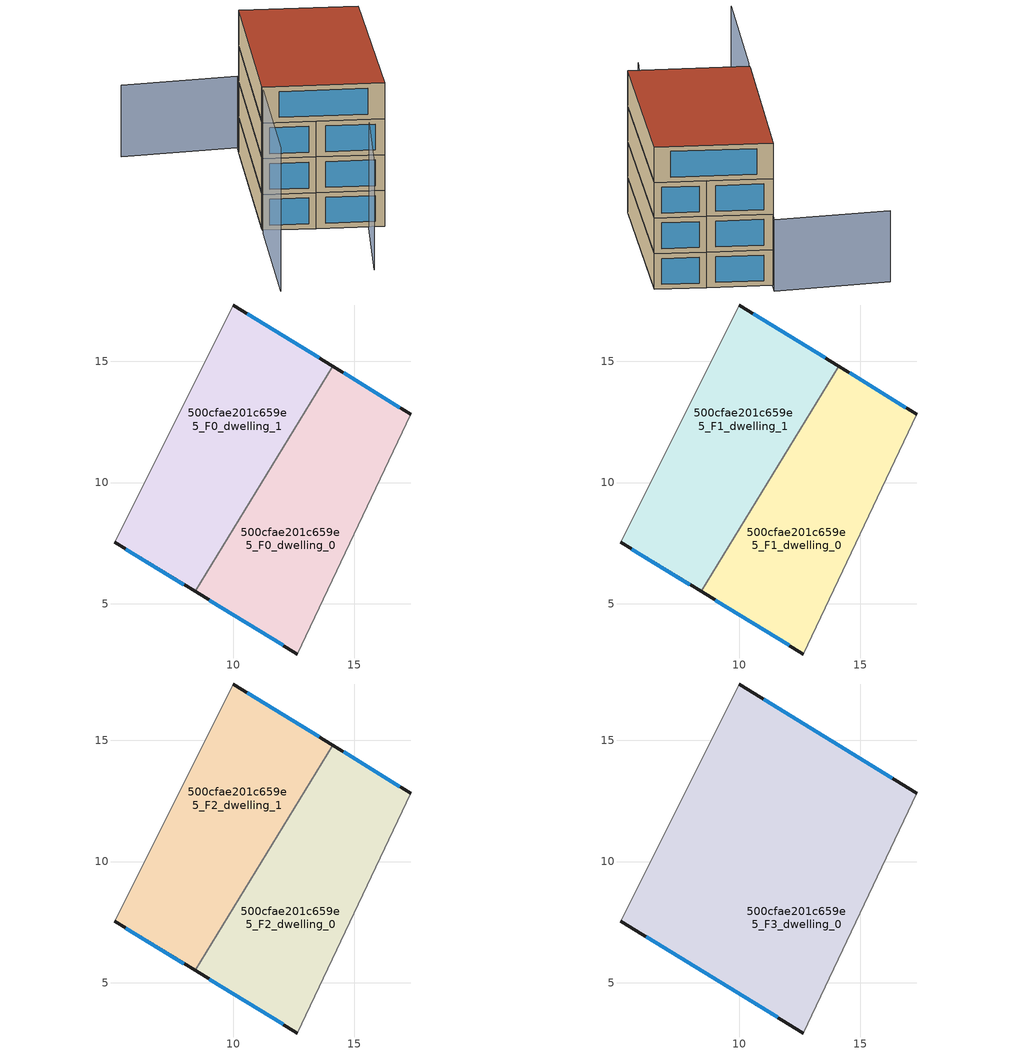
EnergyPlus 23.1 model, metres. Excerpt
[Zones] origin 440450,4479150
500cfae201c659e5_F0_dwelling_0
 floor ground (EU_floor_Construction): 17.34,12.82 12.65,2.92 8.43,5.5 14.12,14.8 z0
 wall outside (EU_wall_Construction): 8.43,5.5 12.65,2.92 / 17.34,12.82 14.12,14.8 z0:3
 wall adiabatic (EU_wall_Construction): 12.65,2.92 17.34,12.82 z0:3
 wall to 500cfae201c659e5_F0_dwelling_1 (EU_wall_Construction): 14.12,14.8 8.43,5.5 z0:3
 window (EU_Window_Construction): 9.02,5.14 12.07,3.28 / 16.89,13.09 14.57,14.52 z0.42:2.58
500cfae201c659e5_F0_dwelling_1
 floor ground (EU_floor_Construction): 14.12,14.8 8.43,5.5 5.12,7.53 5.18,7.66 10.01,17.33 z0
 wall outside (EU_wall_Construction): 14.12,14.8 10.01,17.33 / 5.12,7.53 8.43,5.5 z0:3
 wall adiabatic (EU_wall_Construction): 10.01,17.33 5.18,7.66 5.12,7.53 z0:3
 window (EU_Window_Construction): 13.55,15.15 10.58,16.98 / 5.58,7.25 7.97,5.78 z0.42:2.58
500cfae201c659e5_F1_dwelling_0
 floor to 500cfae201c659e5_F0_dwelling_0 (EU_floor_Construction): 17.34,12.82 12.65,2.92 8.43,5.5 14.12,14.8 z3
 wall outside (EU_wall_Construction): 8.43,5.5 12.65,2.92 / 17.34,12.82 14.12,14.8 z3:6
 wall adiabatic (EU_wall_Construction): 12.65,2.92 17.34,12.82 z3:6
 wall to 500cfae201c659e5_F1_dwelling_1 (EU_wall_Construction): 14.12,14.8 8.43,5.5 z3:6
 window (EU_Window_Construction): 9.02,5.14 12.07,3.28 / 16.89,13.09 14.57,14.52 z3.42:5.58
500cfae201c659e5_F1_dwelling_1
 floor to 500cfae201c659e5_F0_dwelling_1 (EU_floor_Construction): 14.12,14.8 8.43,5.5 5.12,7.53 5.18,7.66 10.01,17.33 z3
 wall outside (EU_wall_Construction): 14.12,14.8 10.01,17.33 / 5.12,7.53 8.43,5.5 z3:6
 wall adiabatic (EU_wall_Construction): 10.01,17.33 5.18,7.66 5.12,7.53 z3:6
 window (EU_Window_Construction): 13.55,15.15 10.58,16.98 / 5.58,7.25 7.97,5.78 z3.42:5.58
500cfae201c659e5_F2_dwelling_0
 floor to 500cfae201c659e5_F1_dwelling_0 (EU_floor_Construction): 17.34,12.82 12.65,2.92 8.43,5.5 14.12,14.8 z6
 wall outside (EU_wall_Construction): 8.43,5.5 12.65,2.92 / 17.34,12.82 14.12,14.8 z6:9
 wall adiabatic (EU_wall_Construction): 12.65,2.92 17.34,12.82 z6:9
 wall to 500cfae201c659e5_F2_dwelling_1 (EU_wall_Construction): 14.12,14.8 8.43,5.5 z6:9
 window (EU_Window_Construction): 9.02,5.14 12.07,3.28 / 16.89,13.09 14.57,14.52 z6.42:8.58
500cfae201c659e5_F2_dwelling_1
 floor to 500cfae201c659e5_F1_dwelling_1 (EU_floor_Construction): 14.12,14.8 8.43,5.5 5.12,7.53 5.18,7.66 10.01,17.33 z6
 wall outside (EU_wall_Construction): 14.12,14.8 10.01,17.33 / 5.12,7.53 8.43,5.5 z6:9
 wall adiabatic (EU_wall_Construction): 10.01,17.33 5.18,7.66 5.12,7.53 z6:9
 window (EU_Window_Construction): 13.55,15.15 10.58,16.98 / 5.58,7.25 7.97,5.78 z6.42:8.58
500cfae201c659e5_F3_dwelling_0
 floor to 500cfae201c659e5_F2_dwelling_0 (EU_floor_Construction): 17.34,12.82 12.65,2.92 8.43,5.5 14.12,14.8 z9
 floor to 500cfae201c659e5_F2_dwelling_1 (EU_floor_Construction): 14.12,14.8 8.43,5.5 5.12,7.53 5.18,7.66 10.01,17.33 z9
 wall outside (EU_wall_Construction): 17.34,12.82 10.01,17.33 / 5.12,7.53 12.65,2.92 z9:12
 wall adiabatic (EU_wall_Construction): 12.65,2.92 17.34,12.82 / 10.01,17.33 5.18,7.66 5.12,7.53 z9:12
 window (EU_Window_Construction): 16.32,13.44 11.03,16.7 / 6.16,6.89 11.61,3.56 z9.42:11.58
 roof outside (EU_roof_Construction): 12.65,2.92 17.34,12.82 10.01,17.33 5.18,7.66 5.12,7.53 z12
shading: 8.5,-1.62 17.34,12.82 z0:9; 4.92,7.12 1.28,-0.15 z0:12; 2.82,21.83 10.39,18.02 / 10.39,18.02 5.18,7.66 z0:6
[Building]
EU S2 Campaign: North Axis=0; Terrain=City; Solar Distribution=FullExterior
[Site:Location]
Madrid: Latitude=40.5; Longitude=-3.5; Time Zone=1; Elevation=609
[SizingPeriod:WeatherFileDays]
AnnualSizingPeriod: Begin Month=1; Begin Day of Month=1; End Month=12; End Day of Month=31; Day of Week for Start Day=Monday; Use Weather File Daylight Saving Period=No; Use Weather File Rain and Snow Indicators=No
[MATERIAL]
EU_InternalMass_Material: Roughness=MediumRough; Thickness=0.1; Conductivity=1; Density=1800; Specific Heat=900; Thermal Absorptance=0.9; Solar Absorptance=0.7; Visible Absorptance=0.7
[MATERIAL:NOMASS] Roughness=MediumRough; Thermal Absorptance=0.9; Solar Absorptance=0.7; Visible Absorptance=0.7
Name | Thermal Resistance
EU_wall_NoMass | 1.60022
EU_roof_NoMass | 1.57597
EU_floor_NoMass | 0.470652
[WINDOWMATERIAL:SIMPLEGLAZINGSYSTEM]
EU_Window_SimpleGlazing: UFactor=3.28802; Solar Heat Gain Coefficient=0.85; Visible Transmittance=0.85
[CONSTRUCTION]
EU_wall_Construction: EU_wall_NoMass
EU_roof_Construction: EU_roof_NoMass
EU_floor_Construction: EU_floor_NoMass
EU_InternalMass_Construction: EU_InternalMass_Material
EU_Window_Construction: EU_Window_SimpleGlazing
[ZONE] Type=1; Multiplier=1; Ceiling Height=autocalculate; Floor Area=autocalculate; Part of Total Floor Area=Yes
Name | Volume
500cfae201c659e5_F0_dwelling_0; 500cfae201c659e5_F0_dwelling_1; 500cfae201c659e5_F1_dwelling_1; 500cfae201c659e5_F2_dwelling_1 | 142.552
500cfae201c659e5_F1_dwelling_0; 500cfae201c659e5_F2_dwelling_0 | 142.553
500cfae201c659e5_F3_dwelling_0 | 285.094
[INTERNALMASS] Construction=EU_InternalMass_Construction
Name | Zone or ZoneList | Surface Area
500cfae201c659e5_F0_dwelling_0_EU_InternalMass | 500cfae201c659e5_F0_dwelling_0 | 47.5176
500cfae201c659e5_F0_dwelling_1_EU_InternalMass | 500cfae201c659e5_F0_dwelling_1 | 47.5172
500cfae201c659e5_F1_dwelling_0_EU_InternalMass | 500cfae201c659e5_F1_dwelling_0 | 47.5176
500cfae201c659e5_F1_dwelling_1_EU_InternalMass | 500cfae201c659e5_F1_dwelling_1 | 47.5172
500cfae201c659e5_F2_dwelling_0_EU_InternalMass | 500cfae201c659e5_F2_dwelling_0 | 47.5176
500cfae201c659e5_F2_dwelling_1_EU_InternalMass | 500cfae201c659e5_F2_dwelling_1 | 47.5172
500cfae201c659e5_F3_dwelling_0_EU_InternalMass | 500cfae201c659e5_F3_dwelling_0 | 95.0315
[OTHEREQUIPMENT] Fuel Type=Electricity; Design Level Calculation Method=Watts/Area; Power per Zone Floor Area=1; Fraction Latent=0; Fraction Radiant=0; Fraction Lost=0; Carbon Dioxide Generation Rate=0; EndUse Subcategory=EU_Step8_InternalGains
Name | Zone or ZoneList or Space or SpaceList | Schedule
EU_Step8_InternalGain_500cfae201c659e5_F0_dwelling_0_f000 | 500cfae201c659e5_F0_dwelling_0 | EU_Step8_GainSchedule_500cfae201c659e5_F0_dwelling_0_f000
EU_Step8_InternalGain_500cfae201c659e5_F0_dwelling_1_f000 | 500cfae201c659e5_F0_dwelling_1 | EU_Step8_GainSchedule_500cfae201c659e5_F0_dwelling_1_f000
EU_Step8_InternalGain_500cfae201c659e5_F1_dwelling_0_f000 | 500cfae201c659e5_F1_dwelling_0 | EU_Step8_GainSchedule_500cfae201c659e5_F1_dwelling_0_f000
EU_Step8_InternalGain_500cfae201c659e5_F1_dwelling_1_f000 | 500cfae201c659e5_F1_dwelling_1 | EU_Step8_GainSchedule_500cfae201c659e5_F1_dwelling_1_f000
EU_Step8_InternalGain_500cfae201c659e5_F2_dwelling_0_f000 | 500cfae201c659e5_F2_dwelling_0 | EU_Step8_GainSchedule_500cfae201c659e5_F2_dwelling_0_f000
EU_Step8_InternalGain_500cfae201c659e5_F2_dwelling_1_f000 | 500cfae201c659e5_F2_dwelling_1 | EU_Step8_GainSchedule_500cfae201c659e5_F2_dwelling_1_f000
EU_Step8_InternalGain_500cfae201c659e5_F3_dwelling_0_f000 | 500cfae201c659e5_F3_dwelling_0 | EU_Step8_GainSchedule_500cfae201c659e5_F3_dwelling_0_f000
[ZONEVENTILATION:DESIGNFLOWRATE] Schedule=EU_AlwaysOn; Design Flow Rate Calculation Method=AirChanges/Hour; Air Changes per Hour=0.480704; Ventilation Type=Natural; Fan Pressure Rise=0; Fan Total Efficiency=1; Constant Term Coefficient=1; Temperature Term Coefficient=0; Velocity Term Coefficient=0; Velocity Squared Term Coefficient=0; Minimum Indoor Temperature=-100; Maximum Indoor Temperature=100; Delta Temperature=-100; Minimum Outdoor Temperature=-100; Maximum Outdoor Temperature=100; Maximum Wind Speed=40
Name | Zone or ZoneList or Space or SpaceList
EU_ConstantAir_500cfae201c659e5_F0_dwelling_0 | 500cfae201c659e5_F0_dwelling_0
EU_ConstantAir_500cfae201c659e5_F0_dwelling_1 | 500cfae201c659e5_F0_dwelling_1
EU_ConstantAir_500cfae201c659e5_F1_dwelling_0 | 500cfae201c659e5_F1_dwelling_0
EU_ConstantAir_500cfae201c659e5_F1_dwelling_1 | 500cfae201c659e5_F1_dwelling_1
EU_ConstantAir_500cfae201c659e5_F2_dwelling_0 | 500cfae201c659e5_F2_dwelling_0
EU_ConstantAir_500cfae201c659e5_F2_dwelling_1 | 500cfae201c659e5_F2_dwelling_1
EU_ConstantAir_500cfae201c659e5_F3_dwelling_0 | 500cfae201c659e5_F3_dwelling_0
[HVACTEMPLATE:THERMOSTAT] Constant Heating Setpoint=20; Constant Cooling Setpoint=50
EU_HeatOnly_500cfae201c659e5_F0_dwelling_0; EU_HeatOnly_500cfae201c659e5_F0_dwelling_1; EU_HeatOnly_500cfae201c659e5_F1_dwelling_0; EU_HeatOnly_500cfae201c659e5_F1_dwelling_1; EU_HeatOnly_500cfae201c659e5_F2_dwelling_0; EU_HeatOnly_500cfae201c659e5_F2_dwelling_1; EU_HeatOnly_500cfae201c659e5_F3_dwelling_0
[HVACTEMPLATE:ZONE:IDEALLOADSAIRSYSTEM] System Availability Schedule=EU_AlwaysOn; Maximum Heating Supply Air Temperature=50; Minimum Cooling Supply Air Temperature=13; Maximum Heating Supply Air Humidity Ratio=0.0156; Minimum Cooling Supply Air Humidity Ratio=0.0077; Heating Limit=NoLimit; Cooling Limit=NoLimit; Heating Availability Schedule=EU_AlwaysOn; Cooling Availability Schedule=EU_CoolingOff; Dehumidification Control Type=ConstantSensibleHeatRatio; Cooling Sensible Heat Ratio=0.7; Dehumidification Setpoint=60; Humidification Control Type=None; Humidification Setpoint=30; Outdoor Air Method=None; Outdoor Air Flow Rate per Person=0.00944; Outdoor Air Flow Rate per Zone Floor Area=0; Outdoor Air Flow Rate per Zone=0; Demand Controlled Ventilation Type=None; Outdoor Air Economizer Type=NoEconomizer; Heat Recovery Type=None; Sensible Heat Recovery Effectiveness=0.7; Latent Heat Recovery Effectiveness=0.65
Name | Template Thermostat
500cfae201c659e5_F0_dwelling_0 | EU_HeatOnly_500cfae201c659e5_F0_dwelling_0
500cfae201c659e5_F0_dwelling_1 | EU_HeatOnly_500cfae201c659e5_F0_dwelling_1
500cfae201c659e5_F1_dwelling_0 | EU_HeatOnly_500cfae201c659e5_F1_dwelling_0
500cfae201c659e5_F1_dwelling_1 | EU_HeatOnly_500cfae201c659e5_F1_dwelling_1
500cfae201c659e5_F2_dwelling_0 | EU_HeatOnly_500cfae201c659e5_F2_dwelling_0
500cfae201c659e5_F2_dwelling_1 | EU_HeatOnly_500cfae201c659e5_F2_dwelling_1
500cfae201c659e5_F3_dwelling_0 | EU_HeatOnly_500cfae201c659e5_F3_dwelling_0
[SIZING:ZONE] Zone Cooling Design Supply Air Temperature Input Method=SupplyAirTemperature; Zone Cooling Design Supply Air Temperature=13; Zone Heating Design Supply Air Temperature Input Method=SupplyAirTemperature; Zone Heating Design Supply Air Temperature=50; Zone Cooling Design Supply Air Humidity Ratio=0.008; Zone Heating Design Supply Air Humidity Ratio=0.008; Cooling Design Air Flow Method=DesignDay; Cooling Design Air Flow Rate=0; Cooling Minimum Air Flow per Zone Floor Area=0.000762; Cooling Minimum Air Flow=0; Cooling Minimum Air Flow Fraction=0.2; Heating Design Air Flow Method=DesignDay; Heating Design Air Flow Rate=0; Heating Maximum Air Flow per Zone Floor Area=0.002032; Heating Maximum Air Flow=0.141576; Heating Maximum Air Flow Fraction=0.3; Account for Dedicated Outdoor Air System=No; Dedicated Outdoor Air System Control Strategy=NeutralSupplyAir; Dedicated Outdoor Air Low Setpoint Temperature for Design=autosize; Dedicated Outdoor Air High Setpoint Temperature for Design=autosize; Zone Load Sizing Method=Sensible Load Only No Latent Load; Zone Latent Cooling Design Supply Air Humidity Ratio Input Method=HumidityRatioDifference; Zone Cooling Design Supply Air Humidity Ratio Difference=0.005; Zone Latent Heating Design Supply Air Humidity Ratio Input Method=HumidityRatioDifference; Zone Humidification Design Supply Air Humidity Ratio Difference=0.005
500cfae201c659e5_F0_dwelling_0; 500cfae201c659e5_F0_dwelling_1; 500cfae201c659e5_F1_dwelling_0; 500cfae201c659e5_F1_dwelling_1; 500cfae201c659e5_F2_dwelling_0; 500cfae201c659e5_F2_dwelling_1; 500cfae201c659e5_F3_dwelling_0
[SCHEDULE:CONSTANT]
Name | Hourly Value
EU_AlwaysOn | 1
EU_CoolingOff | 0
[SCHEDULE:FILE] Column Number=1; Rows to Skip at Top=0; Number of Hours of Data=8760; Column Separator=Comma; Interpolate to Timestep=No; Minutes per Item=60; Adjust Schedule for Daylight Savings=Yes
Name | File
EU_Step8_GainSchedule_500cfae201c659e5_F0_dwelling_0_f000 | ../../schedules/500cfae201c659e5/500cfae201c659e5_F0_dwelling_0_f000_gain.csv
EU_Step8_GainSchedule_500cfae201c659e5_F0_dwelling_1_f000 | ../../schedules/500cfae201c659e5/500cfae201c659e5_F0_dwelling_1_f000_gain.csv
EU_Step8_GainSchedule_500cfae201c659e5_F1_dwelling_0_f000 | ../../schedules/500cfae201c659e5/500cfae201c659e5_F1_dwelling_0_f000_gain.csv
EU_Step8_GainSchedule_500cfae201c659e5_F1_dwelling_1_f000 | ../../schedules/500cfae201c659e5/500cfae201c659e5_F1_dwelling_1_f000_gain.csv
EU_Step8_GainSchedule_500cfae201c659e5_F2_dwelling_0_f000 | ../../schedules/500cfae201c659e5/500cfae201c659e5_F2_dwelling_0_f000_gain.csv
EU_Step8_GainSchedule_500cfae201c659e5_F2_dwelling_1_f000 | ../../schedules/500cfae201c659e5/500cfae201c659e5_F2_dwelling_1_f000_gain.csv
EU_Step8_GainSchedule_500cfae201c659e5_F3_dwelling_0_f000 | ../../schedules/500cfae201c659e5/500cfae201c659e5_F3_dwelling_0_f000_gain.csv
